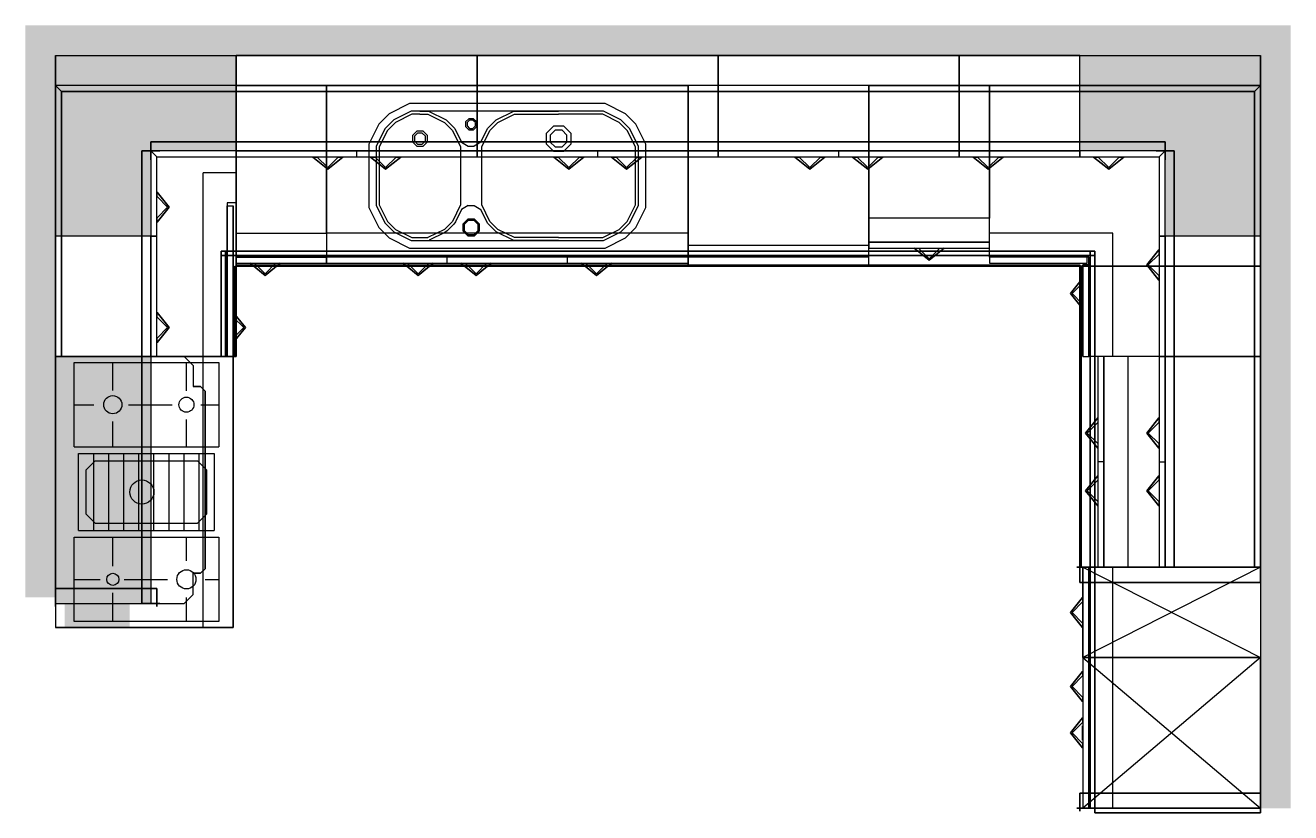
# Model space of a CAD drawing. Extents: x 11988 to 16188, y -6776 to -4161.
import ezdxf

# ---------------------------------------------------------------- set-up
doc = ezdxf.new("R2010")
doc.units = 0
doc.header["$LTSCALE"] = 30
doc.header["$MEASUREMENT"] = 0
doc.layers.get('0').update_dxf_attribs({"linetype": 'CONTINUOUS'})
for name, color, linetype in [('BASE', 4, 'CONTINUOUS'), ('ORANGE', 10, 'CONTINUOUS'), ('SINK', 7, 'CONTINUOUS'), ('WALL', 3, 'CONTINUOUS'), ('WT', 2, 'CONTINUOUS'), ('YIMA', 4, 'CONTINUOUS'), ('ZCYAN', 4, 'CONTINUOUS'), ('ZHANDLED', 1, 'CONTINUOUS'), ('ZHANDLEU', 1, 'CONTINUOUS'), ('ZRED', 1, 'CONTINUOUS'), ('ZWALL', 7, 'CONTINUOUS')]:
    doc.layers.add(name, color=color, linetype=linetype)

# ---------------------------------------------------------------- blocks, each defined once
blk = doc.blocks.new('ZHANDLED')
at = {"layer": 'ZHANDLED'}
for p, q in [((-50, -0.5, -7.5), (-35, -0.5, -7.5)), ((35, -0.5, -7.5), (50, -0.5, -7.5))]:
    blk.add_line(p, q, dxfattribs=at)
for points in [[(-50, -0.5, 7.5), (0, -40.5, 2.5), (0, -40.5, -2.5), (-50, -0.5, -7.5)], [(-35, -0.5, 7.5), (0, -35.5, 2.5), (0, -35.5, -2.5), (-35, -0.5, -7.5)], [(0, -40.5, 2.5), (50, -0.5, 7.5), (50, -0.5, -7.5), (0, -40.5, -2.5)], [(0, -35.5, 2.5), (35, -0.5, 7.5), (35, -0.5, -7.5), (0, -35.5, -2.5)]]:
    blk.add_3dface(points, dxfattribs=at)
blk = doc.blocks.new('TU05014R')
at = {"layer": 'BASE'}
for p, q in [((0, 0), (0, -570)), ((500, 0), (500, -570)), ((0, -570, -20), (0, -590, -20)), ((0, -570, 876), (0, -590, 876)), ((500, -590, -20), (500, -570, -20)), ((500, -590, 876), (500, -570, 876)), ((0, -590, -20), (500, -590, -20)), ((0, -590, 876), (500, -590, 876))]:
    blk.add_line(p, q, dxfattribs=at)
blk.add_3dface([(0, -570, 1388), (0, -590, 1388), (500, -590, 1388), (500, -570, 1388)], dxfattribs=at)
at = {"layer": 'WT', "color": 7}
for p, q in [((0, 0, 1387), (500, -590, 1387)), ((0, -590, 1387), (500, 0, 1387))]:
    blk.add_line(p, q, dxfattribs=at)
at = {"layer": 'WT', "color": 4}
blk.add_3dface([(0, 0, 1388), (0, -590, 1388), (500, -590, 1388), (500, 0, 1388)], dxfattribs=at)
at = {"layer": 'BASE'}
for p in [(96, -590, 912), (96, -590, 16)]:
    blk.add_blockref('ZHANDLED', p, dxfattribs=at)
blk = doc.blocks.new('XP09085F')
at = {"layer": 'BASE'}
for p, q in [((0, 0), (0, -490)), ((900, -490), (900, 0)), ((0, -490), (900, -490))]:
    blk.add_line(p, q, dxfattribs=at)
at = {"layer": 'BASE', "color": 2}
for p, q in [((0, -590, 160), (0, 0, 160)), ((900, 0, 160), (900, -590, 160)), ((900, -590, 160), (0, -590, 160))]:
    blk.add_line(p, q, dxfattribs=at)
at = {"layer": 'BASE', "extrusion": (0, -1, -1.83772e-16)}
for p, q in [((900, -590, 650), (0, -590, 650)), ((900, -590, 710), (0, -590, 710)), ((100, -590, 260), (100, -590, 560)), ((800, -590, 260), (100, -590, 260)), ((100, -590, 560), (800, -590, 560)), ((800, -590, 560), (800, -590, 260))]:
    blk.add_line(p, q, dxfattribs=at)
at = {"layer": 'BASE', "color": 2, "extrusion": (-1.08027e-16, 0.911108, 0.412168)}
blk.add_trace([(-900, 1309.5, 321.9), (-900, 787.3, 321.9), (0, 1309.5, 321.9), (0, 787.3, 321.9)], dxfattribs=at)
at = {"layer": 'BASE', "extrusion": (0, -1, 0)}
blk.add_trace([(40, 690, 590), (40, 670, 590), (860, 690, 590), (860, 670, 590)], dxfattribs=at)
at = {"layer": 'ORANGE'}
for p, q in [((20, -542, 850), (20, -62, 850)), ((20, -62, 850), (300, -62, 850)), ((160, -62, 850), (160, -148, 850)), ((300, -62, 850), (300, -542, 850)), ((321.8, -77, 850), (321.8, -527, 850)), ((321.8, -77, 850), (578.2, -77, 850)), ((578.2, -77, 850), (578.2, -527, 850)), ((600, -62, 850), (600, -542, 850)), ((600, -62, 850), (880, -62, 850)), ((740, -62, 850), (740, -128, 850)), ((880, -62, 850), (880, -542, 850)), ((376.8, -102, 850), (346.8, -132, 850)), ((376.8, -102, 850), (523.2, -102, 850)), ((523.2, -102, 850), (553.2, -132, 850)), ((321.8, -127, 850), (578.2, -127, 850)), ((346.8, -132, 850), (346.8, -472, 850)), ((553.2, -132, 850), (553.2, -472, 850)), ((20, -190.5, 850), (115, -190.5, 850)), ((203.7, -190.5, 850), (300, -190.5, 850)), ((321.8, -177, 850), (578.2, -177, 850)), ((600, -190.5, 850), (683.9, -190.5, 850)), ((787.3, -190.5, 850), (880, -190.5, 850)), ((160, -228, 850), (160, -372.3, 850)), ((321.8, -227, 850), (578.2, -227, 850)), ((740, -243, 850), (740, -387.3, 850)), ((321.8, -277, 850), (578.2, -277, 850)), ((321.8, -327, 850), (578.2, -327, 850)), ((321.8, -377, 850), (578.2, -377, 850)), ((20, -434.8, 850), (100, -434.8, 850)), ((221.6, -434.8, 850), (300, -434.8, 850)), ((321.8, -427, 850), (578.2, -427, 850)), ((600, -434.8, 850), (691.3, -434.8, 850)), ((785.9, -434.8, 850), (880, -434.8, 850)), ((160, -497.3, 850), (160, -542, 850)), ((321.8, -477, 850), (578.2, -477, 850)), ((346.8, -472, 850), (376.8, -502, 850)), ((523.2, -502, 850), (376.8, -502, 850)), ((523.2, -502, 850), (553.2, -472, 850)), ((740, -482.3, 850), (740, -542, 850)), ((300, -542, 850), (20, -542, 850)), ((578.2, -527, 850), (321.8, -527, 850)), ((880, -542, 850), (600, -542, 850))]:
    blk.add_line(p, q, dxfattribs=at)
at = {"layer": 'ORANGE', "color": 7, "extrusion": (0, -1, 0), "elevation": 590}
for points in [[(109.4, 795), (91.7, 787.7), (84.4, 770), (91.7, 752.3), (109.4, 745), (127, 752.3), (134.4, 770), (127, 787.7)], [(199, 795), (181.3, 787.7), (174, 770), (181.3, 752.3), (199, 745), (216.7, 752.3), (224, 770), (216.7, 787.7)], [(297, 795), (279.3, 787.7), (272, 770), (279.3, 752.3), (297, 745), (314.7, 752.3), (322, 770), (314.7, 787.7)], [(451.9, 795), (434.2, 787.7), (426.9, 770), (434.2, 752.3), (451.9, 745), (469.6, 752.3), (476.9, 770), (469.6, 787.7)], [(575.1, 795), (557.4, 787.7), (550.1, 770), (557.4, 752.3), (575.1, 745), (592.8, 752.3), (600.1, 770), (592.8, 787.7)], [(652.6, 795), (634.9, 787.7), (627.6, 770), (634.9, 752.3), (652.6, 745), (670.2, 752.3), (677.6, 770), (670.2, 787.7)], [(734.4, 795), (716.7, 787.7), (709.4, 770), (716.7, 752.3), (734.4, 745), (752.1, 752.3), (759.4, 770), (752.1, 787.7)], [(820.1, 795), (802.4, 787.7), (795.1, 770), (802.4, 752.3), (820.1, 745), (837.8, 752.3), (845.1, 770), (837.8, 787.7)]]:
    blk.add_lwpolyline(points, close=True, dxfattribs=at)
at = {"layer": 'ORANGE'}
for centre, radius in [((740, -190.5, 850), 30), ((160, -190.5, 850), 20), ((450, -287, 850), 40), ((160, -434.8, 850), 31.7), ((740, -434.8, 850), 25)]:
    blk.add_circle(centre, radius, dxfattribs=at)
at = {"layer": 'WT', "color": 4}
for p, q in [((0, 0, 820), (0, -590, 820)), ((900, -590, 820), (900, 0, 820)), ((0, -590, 820), (900, -590, 820))]:
    blk.add_line(p, q, dxfattribs=at)
blk.add_3dface([(0, 0, 850), (0, -590, 850), (900, -590, 850), (900, 0, 850)], dxfattribs=at)
blk = doc.blocks.new('TU03022')
at = {"layer": 'BASE'}
for p, q in [((0, -490), (0, 0)), ((0, 0, 160), (0, -570, 160)), ((300, 0), (300, -490)), ((300, -570, 160), (300, 0, 160)), ((300, -490), (0, -490)), ((0, -570, 160), (0, -590, 160)), ((0, -570, 800), (0, -590, 800)), ((300, -590, 160), (300, -570, 160)), ((300, -590, 800), (300, -570, 800)), ((0, -590, 160), (300, -590, 160)), ((0, -590, 800), (300, -590, 800))]:
    blk.add_line(p, q, dxfattribs=at)
blk.add_3dface([(0, -590, 2208), (300, -590, 2208), (300, -570, 2208), (0, -570, 2208)], dxfattribs=at)
at = {"layer": 'WT', "color": 7}
for p, q in [((0, 0, 2207), (300, -590, 2207)), ((0, -590, 2207), (300, 0, 2207))]:
    blk.add_line(p, q, dxfattribs=at)
at = {"layer": 'WT', "color": 4}
blk.add_3dface([(0, 0, 2208), (300, 0, 2208), (300, -590, 2208), (0, -590, 2208)], dxfattribs=at)
at = {"layer": 'YIMA'}
for p, q in [((0, -570, 672), (0, -590, 672)), ((300, -590, 672), (300, -570, 672)), ((0, -590, 672), (300, -590, 672))]:
    blk.add_line(p, q, dxfattribs=at)
for p in [(150, -590, 836), (150, -590, 764)]:
    blk.add_blockref('ZHANDLED', p)
blk = doc.blocks.new('PL240')
at = {"layer": 'ZRED'}
for points in [[(0, 0), (0, -15), (0, -15, 150), (0, 0, 150)], [(0, 0), (0, 0, 150), (1, 0, 150), (1, 0)], [(1, 0), (1, -15), (1, -15, 150), (1, 0, 150)], [(0, -15), (0, -15, 150), (1, -15, 150), (1, -15)]]:
    blk.add_3dface(points, dxfattribs=at)
blk = doc.blocks.new('PC340R')
at = {"layer": 'WT'}
for p, q in [((0, -20), (0, -570)), ((0, -570), (0, -570, -10)), ((2800, -600), (3380, -600))]:
    blk.add_line(p, q, dxfattribs=at)
for points in [[(0, 0, 120), (0, -20, 120), (3380, -20, 120), (3400, 0, 120)], [(0, 0, 120), (0, -20, 120), (0, -20), (0, 0)], [(0, -20, 120), (0, -20, 30), (3380, -20, 30), (3380, -20, 120)], [(3400, 0, 120), (3380, -20, 120), (3380, -600, 120), (3400, -600, 120)], [(3380, -20, 120), (3380, -20, 30), (3380, -600, 30), (3380, -600, 120)], [(0, -600, 25), (0, -595, 30), (2800, -595, 30), (2800, -600, 25)], [(0, -600, 25), (2800, -600, 25), (2800, -600, -10), (0, -600, -10)], [(3380, -600, 120), (3380, -600), (3400, -600), (3400, -600, 120)]]:
    blk.add_3dface(points, dxfattribs=at)
for points, invisible_edges in [([(3380, -20, 30), (0, -20, 30), (0, -595, 30), (2800, -595, 30)], 8), ([(2800, -595, 30), (2800, -600, 30), (3380, -600, 30), (3380, -20, 30)], 8), ([(0, -570, -10), (0, -600, -10), (0, -600, 25), (0, -595, 30)], 8), ([(0, -600, 25), (0, -595, 30), (0, -570, 30), (0, -570, -10)], 12)]:
    blk.add_3dface(points, dxfattribs=dict(at, invisible_edges=invisible_edges))
blk = doc.blocks.new('FMS')
at = {"layer": 'WT'}
blk.add_line((0, 0), (1, 0), dxfattribs=at)
at = {"layer": 'WT', "extrusion": (1, -8.46092e-15, -1.83718e-16)}
for p, q in [((0, 0, 25), (0, -143, 25)), ((0, -143, 25), (0, -150, 18)), ((0, -150, 7), (0, -143)), ((0, -150, 18), (0, -150, 7))]:
    blk.add_line(p, q, dxfattribs=at)
at = {"layer": 'WT'}
for points, invisible_edges in [([(0, 0, 25), (0, -143, 25), (0, -143), (0, 0)], 2), ([(1, 0, 25), (1, -143, 25), (1, -143), (1, 0)], 2), ([(0, -150, 18), (0, -150, 7), (0, -143), (0, -143, 25)], 4), ([(1, -150, 18), (1, -150, 7), (1, -143), (1, -143, 25)], 4)]:
    blk.add_3dface(points, dxfattribs=dict(at, invisible_edges=invisible_edges))
blk = doc.blocks.new('ISD9248')
at = {"layer": 'SINK'}
for p, q in [((210, -85), (225, -85)), ((225, -85), (238.8, -85)), ((238.8, -85), (297, -114.1)), ((297, -114.1), (325.9, -143)), ((434.1, -143), (463, -114.1)), ((463, -114.1), (521.2, -85)), ((521.2, -85), (670, -85)), ((325.9, -143), (348.3, -187.8)), ((411.7, -187.8), (434.1, -143)), ((348.3, -187.8), (370, -201.2)), ((370, -201.2), (390, -201.2)), ((411.7, -187.8), (390, -201.2)), ((348.3, -412.2), (328.1, -452.6)), ((370, -398.8), (348.3, -412.2)), ((370, -398.8), (390, -398.8)), ((390, -398.8), (411.7, -412.2)), ((434.1, -457), (411.7, -412.2)), ((322.4, -460.6), (300.6, -482.4)), ((328.1, -452.6), (322.4, -460.6)), ((463, -485.9), (434.1, -457)), ((292.6, -488.1), (240.9, -513.9)), ((300.6, -482.4), (292.6, -488.1)), ((521.2, -515), (463, -485.9)), ((670, -515), (521.2, -515))]:
    blk.add_line(p, q, dxfattribs=at)
for points in [[(175.3, -540), (195, -540), (824.7, -540), (891.8, -506.4), (926.4, -471.8), (960, -404.7), (960, -195.3), (926.4, -128.2), (891.8, -93.6), (824.7, -60), (195, -60), (175.3, -60), (108.2, -93.6), (73.6, -128.2), (40, -195.3), (40, -404.7), (73.6, -471.8), (108.2, -506.4)], [(181.2, -515), (195, -515), (818.8, -515), (877, -485.9), (905.9, -457), (935, -398.8), (935, -201.2), (905.9, -143), (877, -114.1), (818.8, -85), (195, -85), (181.2, -85), (123, -114.1), (94.1, -143), (65, -201.2), (65, -398.8), (94.1, -457), (123, -485.9)], [(372.3, -110.1), (361.5, -120.9), (361.5, -136.2), (372.3, -147), (387.7, -147), (398.5, -136.2), (398.5, -120.9), (387.7, -110.1)], [(374.3, -114.7), (366.1, -122.8), (366.1, -134.3), (374.3, -142.4), (385.7, -142.4), (393.9, -134.3), (393.9, -122.8), (385.7, -114.7)], [(368.5, -443.7), (352.3, -460), (352.3, -482.9), (368.5, -499.2), (391.5, -499.2), (407.7, -482.9), (407.7, -460), (391.5, -443.7)], [(370.4, -448.4), (356.9, -461.9), (356.9, -481), (370.4, -494.6), (389.6, -494.6), (403.1, -481), (403.1, -461.9), (389.6, -448.4)]]:
    blk.add_lwpolyline(points, close=True, dxfattribs=at)
for points in [[(210, -95), (195, -95), (183.5, -95), (128.9, -122.3), (102.3, -148.9), (75, -203.5), (75, -396.5), (102.3, -451.1), (128.9, -477.7), (183.5, -505)], [(210, -95), (225, -95), (236.5, -95), (291.1, -122.3), (317.7, -148.9), (345, -203.5), (345, -396.5), (317.7, -451.1), (291.1, -477.7), (236.5, -505)], [(670, -505), (523.5, -505), (468.9, -477.7), (442.3, -451.1), (415, -396.5), (415, -203.5), (442.3, -148.9), (468.9, -122.3), (523.5, -95), (670, -95)], [(670, -505), (816.5, -505), (871.1, -477.7), (897.7, -451.1), (925, -396.5), (925, -203.5), (897.7, -148.9), (871.1, -122.3), (816.5, -95), (670, -95)], [(183.5, -505), (195, -505), (236.5, -505)]]:
    blk.add_lwpolyline(points, dxfattribs=at)
at = {"layer": 'SINK', "elevation": -200}
for points in [[(199.7, -151.3), (185.1, -165.9), (185.1, -186.5), (199.7, -201.2), (220.3, -201.2), (234.9, -186.5), (234.9, -165.9), (220.3, -151.3)], [(202.3, -157.7), (191.5, -168.6), (191.5, -183.9), (202.3, -194.7), (217.7, -194.7), (228.5, -183.9), (228.5, -168.6), (217.7, -157.7)], [(652.8, -134.6), (628.4, -159), (628.4, -193.4), (652.8, -217.8), (687.2, -217.8), (711.6, -193.4), (711.6, -159), (687.2, -134.6)], [(658.5, -148.5), (642.3, -164.7), (642.3, -187.7), (658.5, -203.9), (681.5, -203.9), (697.7, -187.7), (697.7, -164.7), (681.5, -148.5)]]:
    blk.add_lwpolyline(points, close=True, dxfattribs=at)
blk = doc.blocks.new('BS12085R')
at = {"layer": 'BASE'}
for p, q in [((0, 0, 820), (1200, 0, 820)), ((0, -490), (0, 0)), ((0, 0, 160), (0, -570, 160)), ((1200, 0), (1200, -490)), ((1200, -570, 160), (1200, 0, 160)), ((1200, -490), (0, -490)), ((0, -570, 160), (0, -590, 160)), ((1200, -570, 160), (0, -570, 160)), ((400, -590, 800), (400, -570, 800)), ((800, -590, 800), (800, -570, 800)), ((1200, -590, 160), (1200, -570, 160)), ((0, -590, 160), (400, -590, 160)), ((400, -590, 160), (800, -590, 160)), ((400, -590, 800), (400, -590, 800)), ((800, -590, 160), (1200, -590, 160))]:
    blk.add_line(p, q, dxfattribs=at)
blk.add_3dface([(0, -570, 800), (0, -590, 800), (1200, -590, 800), (1200, -570, 800)], dxfattribs=at)
at = {"layer": 'YIMA'}
for p, q in [((0, -570, 672), (0, -590, 672)), ((1200, -590, 672), (1200, -570, 672)), ((0, -590, 672), (1200, -590, 672))]:
    blk.add_line(p, q, dxfattribs=at)
for p in [(304, -590, 764), (496, -590, 764), (896, -590, 764)]:
    blk.add_blockref('ZHANDLED', p)
blk = doc.blocks.new('BC11085R')
at = {"layer": 'BASE'}
for p, q in [((0, -490), (0, 0)), ((0, 0, 820), (0, -570, 820)), ((1000, 0, 820), (0, 0, 820)), ((1000, 0), (0, 0)), ((1000, 0, 820), (1000, -600, 820)), ((1000, 0), (1000, -600)), ((0, -490), (610, -490)), ((610, -600), (610, -490)), ((510, -570, 820), (0, -570, 820)), ((0, -590, 160), (0, -570, 160)), ((500, -570, 160), (500, -590, 160)), ((510, -600, 820), (510, -570, 820)), ((500, -590, 160), (0, -590, 160)), ((610, -600, 160), (510, -600, 160)), ((510, -600, 160), (510, -600, 820)), ((510, -600, 820), (1000, -600, 820)), ((1000, -600), (610, -600)), ((610, -600), (610, -600, 160)), ((1000, -600, 820), (1000, -600))]:
    blk.add_line(p, q, dxfattribs=at)
blk.add_3dface([(500, -570, 800), (500, -590, 800), (0, -590, 800), (0, -570, 800)], dxfattribs=at)
at = {"layer": 'YIMA'}
for p, q in [((0, -570, 672), (0, -590, 672)), ((0, -570, 672), (0, -590, 672)), ((0, -590, 672), (500, -590, 672))]:
    blk.add_line(p, q, dxfattribs=at)
at = {"layer": 'BASE', "xscale": -1}
blk.add_blockref('ZHANDLED', (96, -590, 764), dxfattribs=at)
blk = doc.blocks.new('BT03085R')
at = {"layer": 'BASE'}
for p, q in [((0, 0), (0, -490)), ((0, -570, 160), (0, 0, 160)), ((0, 0, 820), (300, 0, 820)), ((300, -490), (300, 0)), ((300, 0, 160), (300, -570, 160)), ((0, -490), (300, -490)), ((0, -570, 160), (300, -570, 160)), ((0, -570, 160), (0, -590, 160)), ((300, -590, 160), (300, -570, 160)), ((0, -590, 160), (300, -590, 160))]:
    blk.add_line(p, q, dxfattribs=at)
blk.add_3dface([(0, -570, 800), (0, -590, 800), (300, -590, 800), (300, -570, 800)], dxfattribs=at)
at = {"layer": 'YIMA'}
for p, q in [((0, -570, 672), (0, -590, 672)), ((300, -590, 672), (300, -570, 672)), ((0, -590, 672), (300, -590, 672))]:
    blk.add_line(p, q, dxfattribs=at)
at = {"layer": 'BASE'}
blk.add_blockref('ZHANDLED', (96, -590, 764), dxfattribs=at)
blk = doc.blocks.new('PC090R')
at = {"layer": 'WT'}
for p, q in [((0, -20), (0, -570)), ((0, -570), (0, -570, -10)), ((300, -600), (880, -600))]:
    blk.add_line(p, q, dxfattribs=at)
for points in [[(0, 0, 120), (0, -20, 120), (880, -20, 120), (900, 0, 120)], [(0, 0, 120), (0, -20, 120), (0, -20), (0, 0)], [(0, -20, 120), (0, -20, 30), (880, -20, 30), (880, -20, 120)], [(900, 0, 120), (880, -20, 120), (880, -600, 120), (900, -600, 120)], [(880, -20, 120), (880, -20, 30), (880, -600, 30), (880, -600, 120)], [(0, -600, 25), (0, -595, 30), (300, -595, 30), (300, -600, 25)], [(0, -600, 25), (300, -600, 25), (300, -600, -10), (0, -600, -10)], [(880, -600, 120), (880, -600), (900, -600), (900, -600, 120)]]:
    blk.add_3dface(points, dxfattribs=at)
for points, invisible_edges in [([(880, -20, 30), (0, -20, 30), (0, -595, 30), (300, -595, 30)], 8), ([(300, -595, 30), (300, -600, 30), (880, -600, 30), (880, -20, 30)], 8), ([(0, -570, -10), (0, -600, -10), (0, -600, 25), (0, -595, 30)], 8), ([(0, -600, 25), (0, -595, 30), (0, -570, 30), (0, -570, -10)], 12)]:
    blk.add_3dface(points, dxfattribs=dict(at, invisible_edges=invisible_edges))
blk = doc.blocks.new('XP06085I')
at = {"layer": 'BASE'}
for p, q in [((0, 0), (0, -530)), ((0, 0, 100), (0, -570, 100)), ((600, -530), (600, 0)), ((600, -570, 100), (600, 0, 100)), ((0, -530), (600, -530)), ((0, -570, 100), (0, -600, 100)), ((600, -570, 800), (0, -570, 800)), ((600, -600, 100), (600, -570, 100)), ((0, -600, 100), (600, -600, 100)), ((250, -600, 765.4), (350, -600, 765.4))]:
    blk.add_line(p, q, dxfattribs=at)
at = {"layer": 'BASE', "color": 2}
blk.add_line((600, 0, 850), (0, 0, 850), dxfattribs=at)
at = {"layer": 'BASE', "extrusion": (0, -1, 0)}
for p, q in [((0, -600, 660), (600, -600, 660)), ((25, -600, 125), (25, -600, 660)), ((575, -600, 125), (25, -600, 125)), ((250, -600, 765.4), (250, -600, 726.2)), ((250, -600, 749.7), (350, -600, 749.7)), ((260, -600, 716.2), (340, -600, 716.2)), ((350, -600, 765.4), (350, -600, 726.2)), ((575, -600, 125), (575, -600, 660))]:
    blk.add_line(p, q, dxfattribs=at)
at = {"layer": 'BASE', "elevation": 660}
for points in [[(0, -600), (0, -600), (0, -570)], [(600, -600), (600, -600), (600, -570)]]:
    blk.add_lwpolyline(points, dxfattribs=at)
at = {"layer": 'BASE', "color": 7, "extrusion": (0, -1, 0)}
for centre in [(124.6, 730, 600), (473.6, 730, 600)]:
    blk.add_circle(centre, 27.5, dxfattribs=at)
at = {"layer": 'BASE', "extrusion": (0, -1, 0)}
for centre, start, end in [((260, 726.2, 600), 180, 270), ((340, 726.2, 600), 270, 0)]:
    blk.add_arc(centre, 10, start, end, dxfattribs=at)
at = {"layer": 'BASE', "color": 7, "extrusion": (0, -1, 0)}
for points in [[(119.6, 702.5, 610), (129.6, 702.5, 610), (119.6, 757.5, 610), (129.6, 757.5, 610)], [(468.6, 702.5, 610), (478.6, 702.5, 610), (468.6, 757.5, 610), (478.6, 757.5, 610)]]:
    blk.add_trace(points, dxfattribs=at)
at = {"layer": 'BASE'}
blk.add_3dface([(0, -570, 800), (0, -600, 800), (600, -600, 800), (600, -570, 800)], dxfattribs=at)
blk = doc.blocks.new('BD04085')
at = {"layer": 'BASE'}
for p, q in [((0, -440), (0, 0)), ((0, 0, 160), (0, -520, 160)), ((0, 0, 820), (400, 0, 820)), ((400, 0), (400, -440)), ((400, -520, 160), (400, 0, 160)), ((400, -440), (0, -440)), ((0, -520, 160), (400, -520, 160)), ((0, -520, 160), (0, -540, 160)), ((0, -520, 416), (0, -540, 416)), ((0, -520, 544), (0, -540, 544)), ((0, -520, 672), (0, -540, 672)), ((0, -540, 160), (400, -540, 160)), ((0, -540, 416), (400, -540, 416)), ((0, -540, 544), (400, -540, 544)), ((0, -540, 672), (400, -540, 672)), ((400, -540, 160), (400, -520, 160)), ((400, -540, 416), (400, -520, 416)), ((400, -540, 544), (400, -520, 544)), ((400, -540, 672), (400, -520, 672))]:
    blk.add_line(p, q, dxfattribs=at)
blk.add_3dface([(0, -520, 800), (0, -540, 800), (400, -540, 800), (400, -520, 800)], dxfattribs=at)
for p in [(200, -540, 764), (200, -540, 636), (200, -540, 508), (200, -540, 380)]:
    blk.add_blockref('ZHANDLED', p, dxfattribs=at)
blk = doc.blocks.new('BC09085')
at = {"layer": 'BASE'}
for p, q in [((0, -900, 820), (0, 0, 820)), ((0, 0, 820), (900, 0, 820)), ((900, 0), (0, 0)), ((0, -900), (0, 0)), ((900, 0, 160), (900, -570, 160)), ((900, 0), (900, -490)), ((900, -490), (490, -490)), ((490, -490), (490, -900)), ((900, -570, 160), (570, -570, 160)), ((570, -570, 160), (570, -900, 160)), ((590, -575, 160), (570, -575, 160)), ((590, -900, 160), (590, -575, 160)), ((595, -570, 160), (595, -590, 160)), ((900, -590, 160), (900, -570, 160)), ((595, -590, 160), (900, -590, 160)), ((570, -900, 160), (0, -900, 160)), ((490, -900), (0, -900)), ((570, -900, 160), (590, -900, 160))]:
    blk.add_line(p, q, dxfattribs=at)
for points in [[(570, -575, 800), (570, -900, 800), (590, -900, 800), (590, -575, 800)], [(595, -570, 800), (595, -590, 800), (900, -590, 800), (900, -570, 800)]]:
    blk.add_3dface(points, dxfattribs=at)
at = {"layer": 'YIMA'}
for p, q in [((590, -900, 672), (590, -575, 672)), ((900, -590, 672), (900, -570, 672)), ((900, -590, 672), (595, -590, 672)), ((570, -900, 672), (590, -900, 672))]:
    blk.add_line(p, q, dxfattribs=at)
at = {"layer": 'BASE'}
blk.add_blockref('ZHANDLED', (691, -590, 764), dxfattribs=at)
blk = doc.blocks.new('BT07085')
at = {"layer": 'BASE'}
for p, q in [((0, 0), (0, -440)), ((0, 0, 160), (0, -520, 160)), ((700, 0, 820), (0, 0, 820)), ((700, -440), (700, 0)), ((700, -520, 160), (700, 0, 160)), ((0, -440), (700, -440)), ((0, -520, 160), (700, -520, 160)), ((0, -520, 160), (0, -540, 160)), ((700, -520, 160), (0, -520, 160)), ((0, -540, 160), (700, -540, 160)), ((350, -520, 160), (350, -540, 160)), ((700, -540, 160), (700, -520, 160))]:
    blk.add_line(p, q, dxfattribs=at)
blk.add_3dface([(0, -520, 800), (0, -540, 800), (700, -540, 800), (700, -520, 800)], dxfattribs=at)
at = {"layer": 'YIMA'}
for p, q in [((0, -520, 672), (0, -540, 672)), ((0, -540, 672), (700, -540, 672)), ((700, -540, 672), (700, -520, 672))]:
    blk.add_line(p, q, dxfattribs=at)
at = {"layer": 'BASE'}
for p in [(254, -540, 764), (446, -540, 764)]:
    blk.add_blockref('ZHANDLED', p, dxfattribs=at)
blk = doc.blocks.new('RB05085')
at = {"layer": 'BASE'}
for p, q in [((0, 0, 160), (0, -570, 160)), ((0, -490), (0, 0)), ((0, 0, 820), (500, 0, 820)), ((500, -570, 160), (500, 0, 160)), ((500, 0), (500, -490)), ((500, -490), (0, -490)), ((0, -570, 160), (500, -570, 160)), ((0, -570, 160), (0, -590, 160)), ((0, -570, 672), (0, -590, 672)), ((500, -590, 160), (500, -570, 160)), ((500, -590, 672), (500, -570, 672)), ((0, -590, 160), (500, -590, 160)), ((0, -590, 672), (500, -590, 672))]:
    blk.add_line(p, q, dxfattribs=at)
at = {"layer": 'BASE', "color": 10, "extrusion": (0, -1, 0), "elevation": 591}
blk.add_lwpolyline([(250, 234), (233, 227), (226, 210), (233, 193), (250, 186), (267, 193), (274, 210), (267, 227)], close=True, dxfattribs=at)
at = {"layer": 'BASE'}
blk.add_3dface([(0, -590, 800), (500, -590, 800), (500, -570, 800), (0, -570, 800)], dxfattribs=at)
blk.add_blockref('ZHANDLED', (250, -590, 764))
blk = doc.blocks.new('PT100')
at = {"layer": 'WT', "extrusion": (1, 0, 0)}
blk.add_line((0, -570, -10), (0, -570), dxfattribs=at)
at = {"layer": 'WT'}
blk.add_line((1000, -570), (1000, -570, -10), dxfattribs=at)
for points, invisible_edges in [([(0, -570), (0, 0), (0, -20, 30), (0, -595, 30)], 10), ([(0, 0, 120), (0, -20, 120), (0, -20, 30), (0, 0)], 4), ([(1000, 0, 120), (1000, -20, 120), (1000, -20, 30), (1000, 0)], 4), ([(1000, -570), (1000, 0), (1000, -20, 30), (1000, -595, 30)], 10), ([(0, -600, 25), (0, -595, 30), (0, -570), (0, -600, 25)], 15), ([(0, -570), (0, -570, -10), (0, -600, -10), (0, -600, 25)], 8), ([(300, -600, 25), (300, -595, 30), (300, -570), (300, -600, 25)], 15), ([(1000, -570), (1000, -570, -10), (1000, -600, -10), (1000, -600, 25)], 8)]:
    blk.add_3dface(points, dxfattribs=dict(at, invisible_edges=invisible_edges))
for points in [[(0, 0, 120), (0, -20, 120), (1000, -20, 120), (1000, 0, 120)], [(0, -20, 120), (0, -20, 30), (1000, -20, 30), (1000, -20, 120)], [(0, -20, 30), (0, -595, 30), (1000, -595, 30), (1000, -20, 30)], [(0, -595, 30), (0, -600, 25), (1000, -600, 25), (1000, -595, 30)], [(0, -600, 25), (0, -600, -10), (1000, -600, -10), (1000, -600, 25)]]:
    blk.add_3dface(points, dxfattribs=at)
blk = doc.blocks.new('CR36')
at = {"layer": 'ZCYAN', "extrusion": (1, 0, -1.83772e-16)}
for p, q in [((0, 0, 36), (0, 50, 36)), ((0, 50), (0, 0)), ((0, 0, 36), (0, -10, 26)), ((0, -10, 10), (0, 0)), ((0, -10, 10), (0, -10, 26))]:
    blk.add_line(p, q, dxfattribs=at)
at = {"layer": 'ZCYAN'}
for points, invisible_edges in [([(0, 0, 36), (0, 0), (0, 50), (0, 50, 36)], 1), ([(1, 0, 36), (1, 0), (1, 50), (1, 50, 36)], 1), ([(0, 0, 36), (0, -10, 26), (0, -10, 10), (0, 0)], 8), ([(1, 0, 36), (1, -10, 26), (1, -10, 10), (1, 0)], 8)]:
    blk.add_3dface(points, dxfattribs=dict(at, invisible_edges=invisible_edges))
blk.add_3dface([(0, 50, 36), (1, 50, 36), (1, 50), (0, 50)], dxfattribs=at)
blk = doc.blocks.new('ZHANDLEU')
at = {"layer": 'ZHANDLEU'}
for p, q in [((-50, -0.5, -7.5), (-35, -0.5, -7.5)), ((35, -0.5, -7.5), (50, -0.5, -7.5))]:
    blk.add_line(p, q, dxfattribs=at)
for points in [[(-50, -0.5, 7.5), (0, -40.5, 2.5), (0, -40.5, -2.5), (-50, -0.5, -7.5)], [(-35, -0.5, 7.5), (0, -35.5, 2.5), (0, -35.5, -2.5), (-35, -0.5, -7.5)], [(0, -40.5, 2.5), (50, -0.5, 7.5), (50, -0.5, -7.5), (0, -40.5, -2.5)], [(0, -35.5, 2.5), (35, -0.5, 7.5), (35, -0.5, -7.5), (0, -35.5, -2.5)]]:
    blk.add_3dface(points, dxfattribs=at)
blk = doc.blocks.new('CB080XL')
at = {"layer": 'WALL'}
for p, q in [((0, 0), (0, -317)), ((0, 0, -896), (800, 0, -896)), ((800, -317), (800, 0)), ((0, -317), (0, -337)), ((400, -337), (400, -317)), ((800, -337), (800, -317)), ((0, -337), (800, -337)), ((400, -337, -896), (400, -337))]:
    blk.add_line(p, q, dxfattribs=at)
for points in [[(0, 0), (0, -317), (800, -317), (800, 0)], [(0, -317), (0, -337), (800, -337), (800, -317)]]:
    blk.add_3dface(points, dxfattribs=at)
for p in [(304, -337, -860), (496, -337, -860)]:
    blk.add_blockref('ZHANDLEU', p, dxfattribs=at)
blk = doc.blocks.new('CH082MMN')
at = {"layer": 'WALL'}
for p, q in [((0, 0), (0, -317)), ((0, 0, -700), (820, 0, -700)), ((820, 0), (820, -317)), ((0, -317), (0, -427)), ((820, -317), (820, -427)), ((0, -427), (30, -457)), ((30, -457), (100, -457)), ((790, -457), (720, -457)), ((790, -457), (820, -427)), ((705, -497), (115, -497))]:
    blk.add_line(p, q, dxfattribs=at)
at = {"layer": 'WALL', "extrusion": (0, -1, 0)}
for p, q in [((174.6, -497.5, -69.3), (193.2, -497.5, -69.3)), ((174.6, -497.5, -172.5), (193.2, -497.5, -172.5)), ((174.6, -497.5, -69.3), (174.6, -497.5, -172.5)), ((193.2, -497.5, -69.3), (193.2, -497.5, -172.5)), ((215.2, -497.5, -172.5), (233.7, -497.5, -172.5)), ((215.2, -497.5, -69.3), (215.2, -497.5, -172.5)), ((215.2, -497.5, -69.3), (233.7, -497.5, -69.3)), ((233.7, -497.5, -69.3), (233.7, -497.5, -172.5)), ((257.4, -497.5, -172.5), (276, -497.5, -172.5)), ((257.4, -497.5, -69.3), (257.4, -497.5, -172.5)), ((257.4, -497.5, -69.3), (276, -497.5, -69.3)), ((276, -497.5, -69.3), (276, -497.5, -172.5)), ((297.9, -497.5, -172.5), (316.5, -497.5, -172.5)), ((297.9, -497.5, -69.3), (297.9, -497.5, -172.5)), ((297.9, -497.5, -69.3), (316.5, -497.5, -69.3)), ((316.5, -497.5, -69.3), (316.5, -497.5, -172.5)), ((338.5, -497.5, -172.5), (357.1, -497.5, -172.5)), ((338.5, -497.5, -69.3), (338.5, -497.5, -172.5)), ((338.5, -497.5, -69.3), (357.1, -497.5, -69.3)), ((357.1, -497.5, -69.3), (357.1, -497.5, -172.5)), ((379, -497.5, -172.5), (397.6, -497.5, -172.5)), ((379, -497.5, -69.3), (379, -497.5, -172.5)), ((379, -497.5, -69.3), (397.6, -497.5, -69.3)), ((397.6, -497.5, -69.3), (397.6, -497.5, -172.5)), ((419.6, -497.5, -69.3), (438.2, -497.5, -69.3)), ((419.6, -497.5, -69.3), (419.6, -497.5, -172.5)), ((419.6, -497.5, -172.5), (438.2, -497.5, -172.5)), ((438.2, -497.5, -69.3), (438.2, -497.5, -172.5)), ((461.8, -497.5, -69.3), (480.4, -497.5, -69.3)), ((461.8, -497.5, -69.3), (461.8, -497.5, -172.5)), ((461.8, -497.5, -172.5), (480.4, -497.5, -172.5)), ((480.4, -497.5, -69.3), (480.4, -497.5, -172.5)), ((495.4, -497.5, -549.5), (666.1, -497.5, -549.5)), ((495.4, -497.5, -603.6), (666.1, -497.5, -603.6)), ((495.4, -497.5, -603.6), (495.4, -497.5, -549.5)), ((502.4, -497.5, -69.3), (521, -497.5, -69.3)), ((502.4, -497.5, -69.3), (502.4, -497.5, -172.5)), ((502.4, -497.5, -172.5), (521, -497.5, -172.5)), ((521.8, -497.5, -560.4), (508.1, -497.5, -590.1)), ((508.1, -497.5, -590.1), (513.8, -497.5, -592.7)), ((512.5, -497.5, -580.7), (518.1, -497.5, -583.3)), ((527.5, -497.5, -563), (513.8, -497.5, -592.7)), ((517.1, -497.5, -570.5), (522.8, -497.5, -573.1)), ((521, -497.5, -69.3), (521, -497.5, -172.5)), ((521.8, -497.5, -560.4), (527.5, -497.5, -563)), ((542.9, -497.5, -69.3), (561.5, -497.5, -69.3)), ((542.9, -497.5, -69.3), (542.9, -497.5, -172.5)), ((542.9, -497.5, -172.5), (561.5, -497.5, -172.5)), ((556.8, -497.5, -575.2), (549.1, -497.5, -588.9)), ((549.1, -497.5, -588.9), (559.7, -497.5, -594.9)), ((556.8, -497.5, -575.2), (567.5, -497.5, -581.2)), ((567.5, -497.5, -581.2), (559.7, -497.5, -594.9)), ((561.5, -497.5, -69.3), (561.5, -497.5, -172.5)), ((583.5, -497.5, -69.3), (602.1, -497.5, -69.3)), ((583.5, -497.5, -69.3), (583.5, -497.5, -172.5)), ((583.5, -497.5, -172.5), (602.1, -497.5, -172.5)), ((597.8, -497.5, -575.2), (590.1, -497.5, -588.9)), ((590.1, -497.5, -588.9), (600.7, -497.5, -594.9)), ((597.8, -497.5, -575.2), (608.4, -497.5, -581.2)), ((608.4, -497.5, -581.2), (600.7, -497.5, -594.9)), ((602.1, -497.5, -69.3), (602.1, -497.5, -172.5)), ((619.2, -497.5, -575.2), (611.5, -497.5, -588.9)), ((611.5, -497.5, -588.9), (622.1, -497.5, -594.9)), ((619.2, -497.5, -575.2), (629.8, -497.5, -581.2)), ((629.8, -497.5, -581.2), (622.1, -497.5, -594.9)), ((624, -497.5, -172.5), (642.6, -497.5, -172.5)), ((624, -497.5, -69.3), (624, -497.5, -172.5)), ((624, -497.5, -69.3), (642.6, -497.5, -69.3)), ((640, -497.5, -575.2), (632.2, -497.5, -588.9)), ((632.2, -497.5, -588.9), (642.9, -497.5, -594.9)), ((640, -497.5, -575.2), (650.6, -497.5, -581.2)), ((650.6, -497.5, -581.2), (642.9, -497.5, -594.9)), ((643, -497.5, -69.3), (643, -497.5, -172.5)), ((666.1, -497.5, -603.6), (666.1, -497.5, -549.5))]:
    blk.add_line(p, q, dxfattribs=at)
at = {"layer": 'WALL'}
blk.add_trace([(0, 0), (0, -317), (820, 0), (820, -317)], dxfattribs=at)
for points, invisible_edges in [([(820, -317), (0, -317), (0, -427), (820, -427)], 4), ([(0, -427), (820, -427), (790, -457), (30, -457)], 5), ([(720, -457), (720, -482), (100, -482), (100, -457)], 10), ([(100, -482), (115, -497), (705, -497), (720, -482)], 8)]:
    blk.add_3dface(points, dxfattribs=dict(at, invisible_edges=invisible_edges))
for points in [[(100, -457), (100, -457, -700), (100, -482, -680), (100, -482)], [(720, -457), (720, -457, -700), (720, -482, -680), (720, -482)], [(100, -482, -680), (100, -482), (115, -497), (115, -497, -650)], [(720, -482, -680), (720, -482), (705, -497), (705, -497, -650)]]:
    blk.add_3dface(points, dxfattribs=at)
blk = doc.blocks.new('CB040XLR')
at = {"layer": 'WALL'}
for p, q in [((0, 0), (0, -317)), ((0, 0, -896), (400, 0, -896)), ((400, -317), (400, 0)), ((0, -317), (0, -337)), ((400, -337), (400, -317)), ((0, -337), (400, -337))]:
    blk.add_line(p, q, dxfattribs=at)
for points in [[(0, 0), (0, -317), (400, -317), (400, 0)], [(0, -317), (0, -337), (400, -337), (400, -317)]]:
    blk.add_3dface(points, dxfattribs=at)
blk.add_blockref('ZHANDLEU', (96, -337, -860), dxfattribs=at)
blk = doc.blocks.new('CC060XL')
at = {"layer": 'WALL'}
for p, q in [((0, -600, -896), (0, 0, -896)), ((0, 0, -896), (600, 0, -896)), ((600, 0), (600, -317)), ((600, -337), (600, -317)), ((337, -600), (337, -337)), ((337, -337), (600, -337)), ((317, -600), (0, -600)), ((317, -600), (337, -600))]:
    blk.add_line(p, q, dxfattribs=at)
for points in [[(0, 0), (317, -317), (600, 0), (600, -317)], [(0, -600), (317, -600), (0, 0), (317, -317)]]:
    blk.add_trace(points, dxfattribs=at)
for points in [[(317, -600), (337, -600), (337, -337), (317, -317)], [(317, -317), (337, -337), (600, -337), (600, -317)]]:
    blk.add_3dface(points, dxfattribs=at)
at = {"rotation": 90}
blk.add_blockref('ZHANDLEU', (337, -504, -860), dxfattribs=at)
blk = doc.blocks.new('CB070XL')
at = {"layer": 'WALL'}
for p, q in [((0, 0), (0, -317)), ((0, 0, -896), (700, 0, -896)), ((700, -317), (700, 0)), ((0, -317), (0, -337)), ((350, -337), (350, -317)), ((700, -337), (700, -317)), ((0, -337), (700, -337)), ((350, -337, -896), (350, -337))]:
    blk.add_line(p, q, dxfattribs=at)
for points in [[(0, 0), (0, -317), (700, -317), (700, 0)], [(0, -317), (0, -337), (700, -337), (700, -317)]]:
    blk.add_3dface(points, dxfattribs=at)
for p in [(254, -337, -860), (446, -337, -860)]:
    blk.add_blockref('ZHANDLEU', p, dxfattribs=at)

msp = doc.modelspace()

# ---------------------------------------------------------------- linework, layer by layer
at = {"layer": 'ZWALL'}
for points in [[(11988, -4160.6), (12088, -4260.6), (16188, -4160.6), (16088, -4260.6)], [(11988, -6060.6), (12088, -6060.6), (11988, -4160.6), (12088, -4260.6)], [(16188, -4160.6), (16088, -4260.6), (16188, -6760.6), (16088, -6760.6)]]:
    msp.add_trace(points, dxfattribs=at)

# ---------------------------------------------------------------- block references
for name, p, xscale in [('FMS', (12088, -4260.6, 940), 4000), ('CR36', (12405, -4597.6, 1276), 3366), ('CR36', (12405, -4597.6, 2208), 3366), ('PL240', (12638, -4910.6), 2900), ('CR36', (12088, -6080.6, 2208), 337), ('CR36', (15488, -6760.6, 2208), 600), ('PL240', (15538, -6760.6), 550)]:
    msp.add_blockref(name, p, dxfattribs=dict(xscale=xscale))
for name, p, rotation in [('BC11085R', (12088, -5260.6), 90), ('CC060XL', (16088, -4260.6, 2208), 270), ('PC090R', (12088, -5260.6, 820), 90), ('BC09085', (16088, -4360.6), 270), ('CB040XLR', (12088, -5260.6, 2208), 90), ('CB040XLR', (16088, -4860.6, 2208), 270), ('PT100', (16088, -4960.6, 820), 270), ('XP09085F', (12088, -6160.6), 90), ('CH082MMN', (12088, -6080.6, 2208), 90), ('BT07085', (16088, -5260.6), 270), ('CB070XL', (16088, -5260.6, 2208), 270), ('TU03022', (16088, -5960.6), 270), ('TU05014R', (16088, -6260.6, 820), 270), ('RB05085', (16088, -6260.6), 270)]:
    msp.add_blockref(name, p, dxfattribs=dict(rotation=rotation))
for name, p in [('CC060XL', (12088, -4260.6, 2208)), ('CB080XL', (12688, -4260.6, 2208)), ('CB080XL', (13488, -4260.6, 2208)), ('CB080XL', (14288, -4260.6, 2208)), ('CB040XLR', (15088, -4260.6, 2208)), ('PC340R', (12688, -4360.6, 820)), ('BT03085R', (12688, -4360.6)), ('BS12085R', (12988, -4360.6)), ('XP06085I', (14188, -4360.6)), ('BD04085', (14788, -4360.6)), ('ISD9248', (13088, -4360.6, 852))]:
    msp.add_blockref(name, p)
for name, p, xscale, rotation in [('CR36', (12425, -5260.6, 1276), 683, 90), ('CR36', (12425, -6080.6, 2208), 1503, 90), ('CR36', (15751, -4577.6, 1276), 1383, 270), ('CR36', (15751, -4577.6, 2208), 1383, 270), ('PL240', (12638, -5260.6), 350, 90), ('PL240', (15538, -4910.6), 1850, 270), ('CR36', (15488, -5960.6, 2208), 800, 270), ('CR36', (16088, -5960.6, 2208), 600, 180)]:
    msp.add_blockref(name, p, dxfattribs=dict(xscale=xscale, rotation=rotation))

doc.saveas('drawing.dxf')
